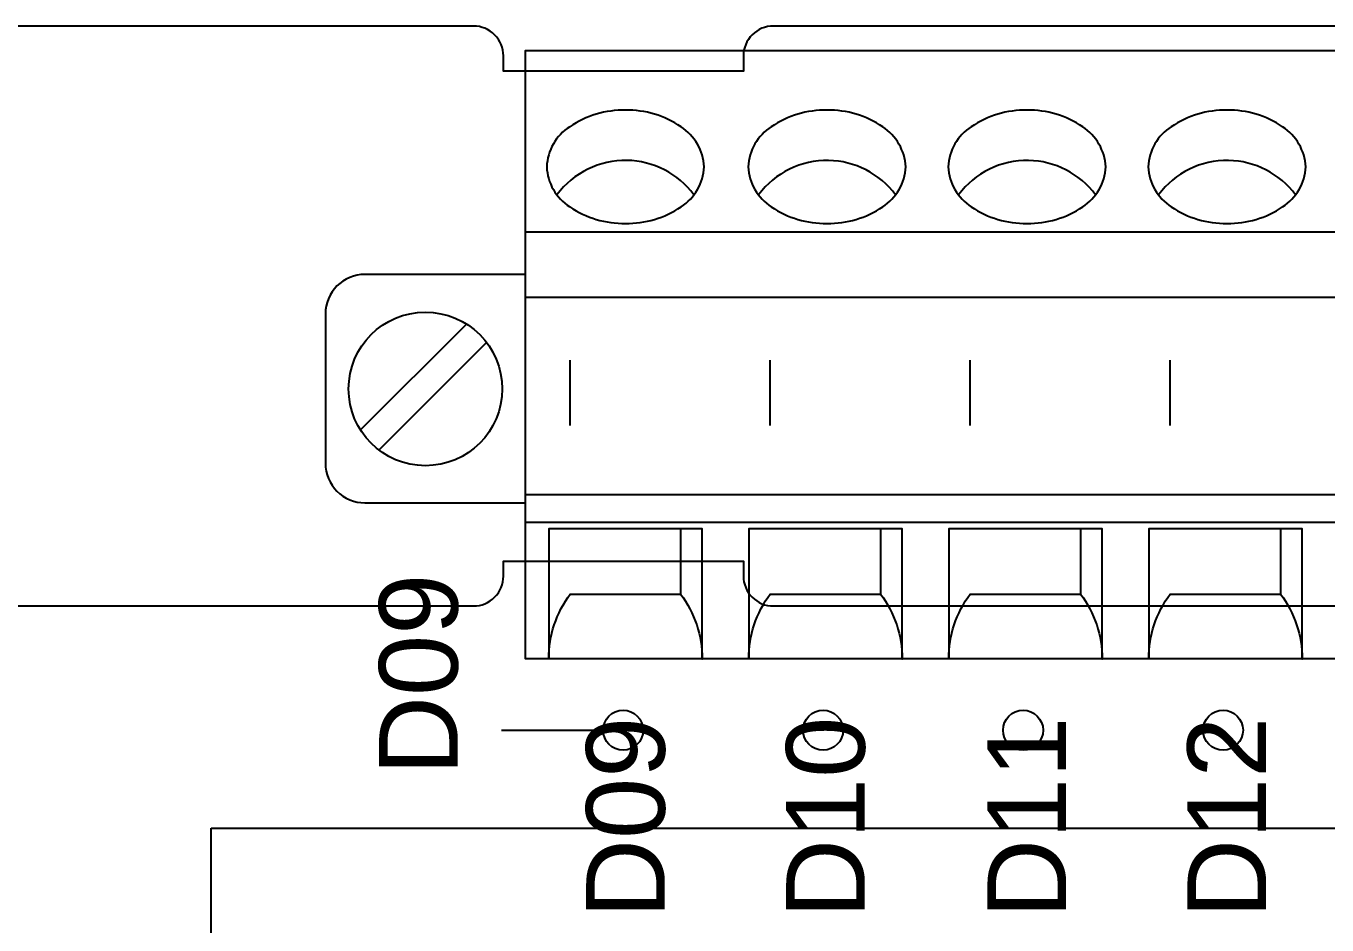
# Model space of a CAD drawing. Extents: x 0.5 to 35.5, y 0.5 to 23.5.
# Drawn here: x 31.426 to 32.727, y 8.752 to 9.651 of the extents above; entities that cross this region are included whole.
import ezdxf

# ---------------------------------------------------------------- set-up
doc = ezdxf.new("R2010")
doc.units = 0
doc.header["$MEASUREMENT"] = 0
for name, color, linetype in [('3_01__0-__EMPTY', 7, 'CONTINUOUS'), ('3_02__B-___3__DI___4__DO__', 7, 'CONTINUOUS'), ('3_03__1-___4__DI___4__DO__', 7, 'CONTINUOUS'), ('3_04__C-___4__DI___4__DO__', 7, 'CONTINUOUS'), ('3_05__D-___4__DI___3__DO__', 7, 'CONTINUOUS'), ('3_06__2A___8__FORM_A_DO', 7, 'CONTINUOUS'), ('3_07__2B___8__FORM_B_DO', 7, 'CONTINUOUS'), ('3_08__2C___8__DO__6__FORM_', 7, 'CONTINUOUS'), ('3_09__2D___8__DO__2__FORM_', 7, 'CONTINUOUS'), ('3_10__2G___8__DO__4__FORM_', 7, 'CONTINUOUS'), ('3_11__3-___8__DI', 7, 'CONTINUOUS'), ('3_12__4-___14__DI', 7, 'CONTINUOUS'), ('3_13__5-___8__AI', 7, 'CONTINUOUS'), ('3_14__6-___4__AI____4__AO', 7, 'CONTINUOUS'), ('4_01__0-__EMPTY', 7, 'CONTINUOUS'), ('4_02__B-___3__DI___4__DO__', 7, 'CONTINUOUS'), ('4_03__1-___4__DI___4__DO__', 7, 'CONTINUOUS'), ('4_04__C-___4__DI___4__DO__', 7, 'CONTINUOUS'), ('4_05__D-___4__DI___3__DO__', 7, 'CONTINUOUS'), ('4_06__2A___8__FORM_A_DO', 7, 'CONTINUOUS'), ('4_07__2B___8__FORM_B_DO', 7, 'CONTINUOUS'), ('4_08__2C___8__DO__6__FORM_', 7, 'CONTINUOUS'), ('4_09__2D___8__DO__2__FORM_', 7, 'CONTINUOUS'), ('4_10__2G___8__DO__4__FORM_', 7, 'CONTINUOUS'), ('4_11__3-___8__DI', 7, 'CONTINUOUS'), ('4_12__4-___14__DI', 7, 'CONTINUOUS'), ('4_13__5-___8__AI', 7, 'CONTINUOUS'), ('4_14__6-___4__AI____4__AO', 7, 'CONTINUOUS'), ('4_15__77___8__AFDI', 7, 'CONTINUOUS')]:
    doc.layers.add(name, color=color, linetype=linetype)
doc.styles.add('ARIAL', font='arial.ttf')

msp = doc.modelspace()

# ---------------------------------------------------------------- linework, layer by layer
at = {"layer": '3_01__0-__EMPTY'}
for points in [[(33.1383, 9.651), (32.1731, 9.651, 0.414214), (32.1432, 9.6211), (32.1432, 9.606), (31.9032, 9.606), (31.9032, 9.6211, 0.414214), (31.8733, 9.651), (30.9781, 9.651, 0.414214)], [(30.9781, 9.071), (31.8733, 9.071, 0.414214), (31.9032, 9.1009), (31.9032, 9.116), (32.1432, 9.116), (32.1432, 9.1009, 0.414214), (32.1731, 9.071), (33.1383, 9.071, 0.414214)]]:
    msp.add_lwpolyline(points, format="xyb", dxfattribs=at)
at = {"layer": '3_02__B-___3__DI___4__DO__'}
msp.add_lwpolyline([(33.5252, 9.6267), (33.5252, 9.018), (31.9252, 9.018), (31.9252, 9.6267)], close=True, dxfattribs=at)
for points in [[(32.0809, 9.5503, 0.154167), (32.0252, 9.5669, 0.154167), (31.9696, 9.5503, 0.244062), (31.9465, 9.5102, 0.244061), (31.9696, 9.4702, 0.154167), (32.0252, 9.4536, 0.154167), (32.0809, 9.4702, 0.24406), (32.104, 9.5102, 0.236767)], [(32.2825, 9.5503, 0.154167), (32.2268, 9.5669, 0.154167), (32.1711, 9.5503, 0.244062), (32.1481, 9.5102, 0.244061), (32.1711, 9.4702, 0.154167), (32.2268, 9.4536, 0.154167), (32.2825, 9.4702, 0.24406), (32.3056, 9.5102, 0.236767)], [(32.4825, 9.5503, 0.154167), (32.4268, 9.5669, 0.154167), (32.3711, 9.5503, 0.244062), (32.3481, 9.5102, 0.244061), (32.3711, 9.4702, 0.154167), (32.4268, 9.4536, 0.154167), (32.4825, 9.4702, 0.24406), (32.5056, 9.5102, 0.236767)], [(32.6825, 9.5503, 0.154167), (32.6268, 9.5669, 0.154167), (32.5711, 9.5503, 0.244062), (32.5481, 9.5102, 0.244061), (32.5711, 9.4702, 0.154167), (32.6268, 9.4536, 0.154167), (32.6825, 9.4702, 0.24406), (32.7056, 9.5102, 0.236767)]]:
    msp.add_lwpolyline(points, format="xyb", close=True, dxfattribs=at)
for points in [[(32.0941, 9.4824, 0.005828), (32.0938, 9.4823, 0.231198), (32.0268, 9.5166, 0.240907), (31.9567, 9.4823, 0.001746), (31.9566, 9.4822)], [(32.2956, 9.4824, 0.005828), (32.2953, 9.4823, 0.231198), (32.2284, 9.5166, 0.240907), (32.1583, 9.4823, 0.001746), (32.1582, 9.4822)], [(32.4956, 9.4824, 0.005828), (32.4953, 9.4823, 0.231198), (32.4284, 9.5166, 0.240907), (32.3583, 9.4823, 0.001746), (32.3582, 9.4822)], [(32.6956, 9.4824, 0.005828), (32.6953, 9.4823, 0.231198), (32.6284, 9.5166, 0.240907), (32.5583, 9.4823, 0.001746), (32.5582, 9.4822)], [(31.9252, 9.4026), (31.7646, 9.4026, 0.414214), (31.7252, 9.3632), (31.7252, 9.2136, 0.414214), (31.7646, 9.1742), (31.9252, 9.1742)], [(32.0804, 9.1481), (32.0804, 9.0829, -0.162987), (32.102, 9.0179), (32.102, 9.1481), (31.9485, 9.1481), (31.9485, 9.018, -0.162853), (31.9701, 9.0829), (32.0804, 9.0829)], [(32.2804, 9.1481), (32.2804, 9.0829, -0.162987), (32.302, 9.0179), (32.302, 9.1481), (32.1485, 9.1481), (32.1485, 9.018, -0.162853), (32.1701, 9.0829), (32.2804, 9.0829)], [(32.4804, 9.1481), (32.4804, 9.0829, -0.162987), (32.502, 9.0179), (32.502, 9.1481), (32.3485, 9.1481), (32.3485, 9.018, -0.162853), (32.3701, 9.0829), (32.4804, 9.0829)], [(32.6804, 9.1481), (32.6804, 9.0829, -0.162987), (32.702, 9.0179), (32.702, 9.1481), (32.5485, 9.1481), (32.5485, 9.018, -0.162853), (32.5701, 9.0829), (32.6804, 9.0829)]]:
    msp.add_lwpolyline(points, format="xyb", dxfattribs=at)
for points in [[(31.9252, 9.4451), (33.5252, 9.4451)], [(31.9252, 9.3797), (33.5252, 9.3797)], [(31.7604, 9.2471), (31.8663, 9.353)], [(31.7787, 9.227), (31.8863, 9.3346)], [(31.9252, 9.1826), (33.5252, 9.1826)], [(31.9252, 9.1547), (33.5252, 9.1547)]]:
    msp.add_lwpolyline(points, dxfattribs=at)
msp.add_circle((31.8252, 9.2881), 0.0768, dxfattribs=at)
at = {"layer": '3_03__1-___4__DI___4__DO__'}
msp.add_lwpolyline([(33.5252, 9.6267), (33.5252, 9.018), (31.9252, 9.018), (31.9252, 9.6267)], close=True, dxfattribs=at)
for points in [[(32.0809, 9.5503, 0.154167), (32.0252, 9.5669, 0.154167), (31.9696, 9.5503, 0.244062), (31.9465, 9.5102, 0.244061), (31.9696, 9.4702, 0.154167), (32.0252, 9.4536, 0.154167), (32.0809, 9.4702, 0.24406), (32.104, 9.5102, 0.236767)], [(32.2825, 9.5503, 0.154167), (32.2268, 9.5669, 0.154167), (32.1711, 9.5503, 0.244062), (32.1481, 9.5102, 0.244061), (32.1711, 9.4702, 0.154167), (32.2268, 9.4536, 0.154167), (32.2825, 9.4702, 0.24406), (32.3056, 9.5102, 0.236767)], [(32.4825, 9.5503, 0.154167), (32.4268, 9.5669, 0.154167), (32.3711, 9.5503, 0.244062), (32.3481, 9.5102, 0.244061), (32.3711, 9.4702, 0.154167), (32.4268, 9.4536, 0.154167), (32.4825, 9.4702, 0.24406), (32.5056, 9.5102, 0.236767)], [(32.6825, 9.5503, 0.154167), (32.6268, 9.5669, 0.154167), (32.5711, 9.5503, 0.244062), (32.5481, 9.5102, 0.244061), (32.5711, 9.4702, 0.154167), (32.6268, 9.4536, 0.154167), (32.6825, 9.4702, 0.24406), (32.7056, 9.5102, 0.236767)]]:
    msp.add_lwpolyline(points, format="xyb", close=True, dxfattribs=at)
for points in [[(32.0941, 9.4824, 0.005828), (32.0938, 9.4823, 0.231198), (32.0268, 9.5166, 0.240907), (31.9567, 9.4823, 0.001746), (31.9566, 9.4822)], [(32.2956, 9.4824, 0.005828), (32.2953, 9.4823, 0.231198), (32.2284, 9.5166, 0.240907), (32.1583, 9.4823, 0.001746), (32.1582, 9.4822)], [(32.4956, 9.4824, 0.005828), (32.4953, 9.4823, 0.231198), (32.4284, 9.5166, 0.240907), (32.3583, 9.4823, 0.001746), (32.3582, 9.4822)], [(32.6956, 9.4824, 0.005828), (32.6953, 9.4823, 0.231198), (32.6284, 9.5166, 0.240907), (32.5583, 9.4823, 0.001746), (32.5582, 9.4822)], [(31.9252, 9.4026), (31.7646, 9.4026, 0.414214), (31.7252, 9.3632), (31.7252, 9.2136, 0.414214), (31.7646, 9.1742), (31.9252, 9.1742)], [(32.0804, 9.1481), (32.0804, 9.0829, -0.162987), (32.102, 9.0179), (32.102, 9.1481), (31.9485, 9.1481), (31.9485, 9.018, -0.162853), (31.9701, 9.0829), (32.0804, 9.0829)], [(32.2804, 9.1481), (32.2804, 9.0829, -0.162987), (32.302, 9.0179), (32.302, 9.1481), (32.1485, 9.1481), (32.1485, 9.018, -0.162853), (32.1701, 9.0829), (32.2804, 9.0829)], [(32.4804, 9.1481), (32.4804, 9.0829, -0.162987), (32.502, 9.0179), (32.502, 9.1481), (32.3485, 9.1481), (32.3485, 9.018, -0.162853), (32.3701, 9.0829), (32.4804, 9.0829)], [(32.6804, 9.1481), (32.6804, 9.0829, -0.162987), (32.702, 9.0179), (32.702, 9.1481), (32.5485, 9.1481), (32.5485, 9.018, -0.162853), (32.5701, 9.0829), (32.6804, 9.0829)]]:
    msp.add_lwpolyline(points, format="xyb", dxfattribs=at)
for points in [[(31.9252, 9.4451), (33.5252, 9.4451)], [(31.9252, 9.3797), (33.5252, 9.3797)], [(31.7604, 9.2471), (31.8663, 9.353)], [(31.7787, 9.227), (31.8863, 9.3346)], [(31.9252, 9.1826), (33.5252, 9.1826)], [(31.9252, 9.1547), (33.5252, 9.1547)]]:
    msp.add_lwpolyline(points, dxfattribs=at)
msp.add_circle((31.8252, 9.2881), 0.0768, dxfattribs=at)
at = {"layer": '3_04__C-___4__DI___4__DO__'}
msp.add_lwpolyline([(33.5252, 9.6267), (33.5252, 9.018), (31.9252, 9.018), (31.9252, 9.6267)], close=True, dxfattribs=at)
for points in [[(32.0809, 9.5503, 0.154167), (32.0252, 9.5669, 0.154167), (31.9696, 9.5503, 0.244062), (31.9465, 9.5102, 0.244061), (31.9696, 9.4702, 0.154167), (32.0252, 9.4536, 0.154167), (32.0809, 9.4702, 0.24406), (32.104, 9.5102, 0.236767)], [(32.2825, 9.5503, 0.154167), (32.2268, 9.5669, 0.154167), (32.1711, 9.5503, 0.244062), (32.1481, 9.5102, 0.244061), (32.1711, 9.4702, 0.154167), (32.2268, 9.4536, 0.154167), (32.2825, 9.4702, 0.24406), (32.3056, 9.5102, 0.236767)], [(32.4825, 9.5503, 0.154167), (32.4268, 9.5669, 0.154167), (32.3711, 9.5503, 0.244062), (32.3481, 9.5102, 0.244061), (32.3711, 9.4702, 0.154167), (32.4268, 9.4536, 0.154167), (32.4825, 9.4702, 0.24406), (32.5056, 9.5102, 0.236767)], [(32.6825, 9.5503, 0.154167), (32.6268, 9.5669, 0.154167), (32.5711, 9.5503, 0.244062), (32.5481, 9.5102, 0.244061), (32.5711, 9.4702, 0.154167), (32.6268, 9.4536, 0.154167), (32.6825, 9.4702, 0.24406), (32.7056, 9.5102, 0.236767)]]:
    msp.add_lwpolyline(points, format="xyb", close=True, dxfattribs=at)
for points in [[(32.0941, 9.4824, 0.005828), (32.0938, 9.4823, 0.231198), (32.0268, 9.5166, 0.240907), (31.9567, 9.4823, 0.001746), (31.9566, 9.4822)], [(32.2956, 9.4824, 0.005828), (32.2953, 9.4823, 0.231198), (32.2284, 9.5166, 0.240907), (32.1583, 9.4823, 0.001746), (32.1582, 9.4822)], [(32.4956, 9.4824, 0.005828), (32.4953, 9.4823, 0.231198), (32.4284, 9.5166, 0.240907), (32.3583, 9.4823, 0.001746), (32.3582, 9.4822)], [(32.6956, 9.4824, 0.005828), (32.6953, 9.4823, 0.231198), (32.6284, 9.5166, 0.240907), (32.5583, 9.4823, 0.001746), (32.5582, 9.4822)], [(31.9252, 9.4026), (31.7646, 9.4026, 0.414214), (31.7252, 9.3632), (31.7252, 9.2136, 0.414214), (31.7646, 9.1742), (31.9252, 9.1742)], [(32.0804, 9.1481), (32.0804, 9.0829, -0.162987), (32.102, 9.0179), (32.102, 9.1481), (31.9485, 9.1481), (31.9485, 9.018, -0.162853), (31.9701, 9.0829), (32.0804, 9.0829)], [(32.2804, 9.1481), (32.2804, 9.0829, -0.162987), (32.302, 9.0179), (32.302, 9.1481), (32.1485, 9.1481), (32.1485, 9.018, -0.162853), (32.1701, 9.0829), (32.2804, 9.0829)], [(32.4804, 9.1481), (32.4804, 9.0829, -0.162987), (32.502, 9.0179), (32.502, 9.1481), (32.3485, 9.1481), (32.3485, 9.018, -0.162853), (32.3701, 9.0829), (32.4804, 9.0829)], [(32.6804, 9.1481), (32.6804, 9.0829, -0.162987), (32.702, 9.0179), (32.702, 9.1481), (32.5485, 9.1481), (32.5485, 9.018, -0.162853), (32.5701, 9.0829), (32.6804, 9.0829)]]:
    msp.add_lwpolyline(points, format="xyb", dxfattribs=at)
for points in [[(31.9252, 9.4451), (33.5252, 9.4451)], [(31.9252, 9.3797), (33.5252, 9.3797)], [(31.7604, 9.2471), (31.8663, 9.353)], [(31.7787, 9.227), (31.8863, 9.3346)], [(31.9252, 9.1826), (33.5252, 9.1826)], [(31.9252, 9.1547), (33.5252, 9.1547)]]:
    msp.add_lwpolyline(points, dxfattribs=at)
msp.add_circle((31.8252, 9.2881), 0.0768, dxfattribs=at)
at = {"layer": '3_05__D-___4__DI___3__DO__'}
msp.add_lwpolyline([(33.5252, 9.6267), (33.5252, 9.018), (31.9252, 9.018), (31.9252, 9.6267)], close=True, dxfattribs=at)
for points in [[(32.0809, 9.5503, 0.154167), (32.0252, 9.5669, 0.154167), (31.9696, 9.5503, 0.244062), (31.9465, 9.5102, 0.244061), (31.9696, 9.4702, 0.154167), (32.0252, 9.4536, 0.154167), (32.0809, 9.4702, 0.24406), (32.104, 9.5102, 0.236767)], [(32.2825, 9.5503, 0.154167), (32.2268, 9.5669, 0.154167), (32.1711, 9.5503, 0.244062), (32.1481, 9.5102, 0.244061), (32.1711, 9.4702, 0.154167), (32.2268, 9.4536, 0.154167), (32.2825, 9.4702, 0.24406), (32.3056, 9.5102, 0.236767)], [(32.4825, 9.5503, 0.154167), (32.4268, 9.5669, 0.154167), (32.3711, 9.5503, 0.244062), (32.3481, 9.5102, 0.244061), (32.3711, 9.4702, 0.154167), (32.4268, 9.4536, 0.154167), (32.4825, 9.4702, 0.24406), (32.5056, 9.5102, 0.236767)], [(32.6825, 9.5503, 0.154167), (32.6268, 9.5669, 0.154167), (32.5711, 9.5503, 0.244062), (32.5481, 9.5102, 0.244061), (32.5711, 9.4702, 0.154167), (32.6268, 9.4536, 0.154167), (32.6825, 9.4702, 0.24406), (32.7056, 9.5102, 0.236767)]]:
    msp.add_lwpolyline(points, format="xyb", close=True, dxfattribs=at)
for points in [[(32.0941, 9.4824, 0.005828), (32.0938, 9.4823, 0.231198), (32.0268, 9.5166, 0.240907), (31.9567, 9.4823, 0.001746), (31.9566, 9.4822)], [(32.2956, 9.4824, 0.005828), (32.2953, 9.4823, 0.231198), (32.2284, 9.5166, 0.240907), (32.1583, 9.4823, 0.001746), (32.1582, 9.4822)], [(32.4956, 9.4824, 0.005828), (32.4953, 9.4823, 0.231198), (32.4284, 9.5166, 0.240907), (32.3583, 9.4823, 0.001746), (32.3582, 9.4822)], [(32.6956, 9.4824, 0.005828), (32.6953, 9.4823, 0.231198), (32.6284, 9.5166, 0.240907), (32.5583, 9.4823, 0.001746), (32.5582, 9.4822)], [(31.9252, 9.4026), (31.7646, 9.4026, 0.414214), (31.7252, 9.3632), (31.7252, 9.2136, 0.414214), (31.7646, 9.1742), (31.9252, 9.1742)], [(32.0804, 9.1481), (32.0804, 9.0829, -0.162987), (32.102, 9.0179), (32.102, 9.1481), (31.9485, 9.1481), (31.9485, 9.018, -0.162853), (31.9701, 9.0829), (32.0804, 9.0829)], [(32.2804, 9.1481), (32.2804, 9.0829, -0.162987), (32.302, 9.0179), (32.302, 9.1481), (32.1485, 9.1481), (32.1485, 9.018, -0.162853), (32.1701, 9.0829), (32.2804, 9.0829)], [(32.4804, 9.1481), (32.4804, 9.0829, -0.162987), (32.502, 9.0179), (32.502, 9.1481), (32.3485, 9.1481), (32.3485, 9.018, -0.162853), (32.3701, 9.0829), (32.4804, 9.0829)], [(32.6804, 9.1481), (32.6804, 9.0829, -0.162987), (32.702, 9.0179), (32.702, 9.1481), (32.5485, 9.1481), (32.5485, 9.018, -0.162853), (32.5701, 9.0829), (32.6804, 9.0829)]]:
    msp.add_lwpolyline(points, format="xyb", dxfattribs=at)
for points in [[(31.9252, 9.4451), (33.5252, 9.4451)], [(31.9252, 9.3797), (33.5252, 9.3797)], [(31.7604, 9.2471), (31.8663, 9.353)], [(31.7787, 9.227), (31.8863, 9.3346)], [(31.9252, 9.1826), (33.5252, 9.1826)], [(31.9252, 9.1547), (33.5252, 9.1547)]]:
    msp.add_lwpolyline(points, dxfattribs=at)
msp.add_circle((31.8252, 9.2881), 0.0768, dxfattribs=at)
at = {"layer": '3_06__2A___8__FORM_A_DO'}
msp.add_lwpolyline([(33.5252, 9.6267), (33.5252, 9.018), (31.9252, 9.018), (31.9252, 9.6267)], close=True, dxfattribs=at)
for points in [[(32.0809, 9.5503, 0.154167), (32.0252, 9.5669, 0.154167), (31.9696, 9.5503, 0.244062), (31.9465, 9.5102, 0.244061), (31.9696, 9.4702, 0.154167), (32.0252, 9.4536, 0.154167), (32.0809, 9.4702, 0.24406), (32.104, 9.5102, 0.236767)], [(32.2825, 9.5503, 0.154167), (32.2268, 9.5669, 0.154167), (32.1711, 9.5503, 0.244062), (32.1481, 9.5102, 0.244061), (32.1711, 9.4702, 0.154167), (32.2268, 9.4536, 0.154167), (32.2825, 9.4702, 0.24406), (32.3056, 9.5102, 0.236767)], [(32.4825, 9.5503, 0.154167), (32.4268, 9.5669, 0.154167), (32.3711, 9.5503, 0.244062), (32.3481, 9.5102, 0.244061), (32.3711, 9.4702, 0.154167), (32.4268, 9.4536, 0.154167), (32.4825, 9.4702, 0.24406), (32.5056, 9.5102, 0.236767)], [(32.6825, 9.5503, 0.154167), (32.6268, 9.5669, 0.154167), (32.5711, 9.5503, 0.244062), (32.5481, 9.5102, 0.244061), (32.5711, 9.4702, 0.154167), (32.6268, 9.4536, 0.154167), (32.6825, 9.4702, 0.24406), (32.7056, 9.5102, 0.236767)]]:
    msp.add_lwpolyline(points, format="xyb", close=True, dxfattribs=at)
for points in [[(32.0941, 9.4824, 0.005828), (32.0938, 9.4823, 0.231198), (32.0268, 9.5166, 0.240907), (31.9567, 9.4823, 0.001746), (31.9566, 9.4822)], [(32.2956, 9.4824, 0.005828), (32.2953, 9.4823, 0.231198), (32.2284, 9.5166, 0.240907), (32.1583, 9.4823, 0.001746), (32.1582, 9.4822)], [(32.4956, 9.4824, 0.005828), (32.4953, 9.4823, 0.231198), (32.4284, 9.5166, 0.240907), (32.3583, 9.4823, 0.001746), (32.3582, 9.4822)], [(32.6956, 9.4824, 0.005828), (32.6953, 9.4823, 0.231198), (32.6284, 9.5166, 0.240907), (32.5583, 9.4823, 0.001746), (32.5582, 9.4822)], [(31.9252, 9.4026), (31.7646, 9.4026, 0.414214), (31.7252, 9.3632), (31.7252, 9.2136, 0.414214), (31.7646, 9.1742), (31.9252, 9.1742)], [(32.0804, 9.1481), (32.0804, 9.0829, -0.162987), (32.102, 9.0179), (32.102, 9.1481), (31.9485, 9.1481), (31.9485, 9.018, -0.162853), (31.9701, 9.0829), (32.0804, 9.0829)], [(32.2804, 9.1481), (32.2804, 9.0829, -0.162987), (32.302, 9.0179), (32.302, 9.1481), (32.1485, 9.1481), (32.1485, 9.018, -0.162853), (32.1701, 9.0829), (32.2804, 9.0829)], [(32.4804, 9.1481), (32.4804, 9.0829, -0.162987), (32.502, 9.0179), (32.502, 9.1481), (32.3485, 9.1481), (32.3485, 9.018, -0.162853), (32.3701, 9.0829), (32.4804, 9.0829)], [(32.6804, 9.1481), (32.6804, 9.0829, -0.162987), (32.702, 9.0179), (32.702, 9.1481), (32.5485, 9.1481), (32.5485, 9.018, -0.162853), (32.5701, 9.0829), (32.6804, 9.0829)]]:
    msp.add_lwpolyline(points, format="xyb", dxfattribs=at)
for points in [[(31.9252, 9.4451), (33.5252, 9.4451)], [(31.9252, 9.3797), (33.5252, 9.3797)], [(31.7604, 9.2471), (31.8663, 9.353)], [(31.7787, 9.227), (31.8863, 9.3346)], [(31.9252, 9.1826), (33.5252, 9.1826)], [(31.9252, 9.1547), (33.5252, 9.1547)]]:
    msp.add_lwpolyline(points, dxfattribs=at)
msp.add_circle((31.8252, 9.2881), 0.0768, dxfattribs=at)
at = {"layer": '3_07__2B___8__FORM_B_DO'}
msp.add_lwpolyline([(33.5252, 9.6267), (33.5252, 9.018), (31.9252, 9.018), (31.9252, 9.6267)], close=True, dxfattribs=at)
for points in [[(32.0809, 9.5503, 0.154167), (32.0252, 9.5669, 0.154167), (31.9696, 9.5503, 0.244062), (31.9465, 9.5102, 0.244061), (31.9696, 9.4702, 0.154167), (32.0252, 9.4536, 0.154167), (32.0809, 9.4702, 0.24406), (32.104, 9.5102, 0.236767)], [(32.2825, 9.5503, 0.154167), (32.2268, 9.5669, 0.154167), (32.1711, 9.5503, 0.244062), (32.1481, 9.5102, 0.244061), (32.1711, 9.4702, 0.154167), (32.2268, 9.4536, 0.154167), (32.2825, 9.4702, 0.24406), (32.3056, 9.5102, 0.236767)], [(32.4825, 9.5503, 0.154167), (32.4268, 9.5669, 0.154167), (32.3711, 9.5503, 0.244062), (32.3481, 9.5102, 0.244061), (32.3711, 9.4702, 0.154167), (32.4268, 9.4536, 0.154167), (32.4825, 9.4702, 0.24406), (32.5056, 9.5102, 0.236767)], [(32.6825, 9.5503, 0.154167), (32.6268, 9.5669, 0.154167), (32.5711, 9.5503, 0.244062), (32.5481, 9.5102, 0.244061), (32.5711, 9.4702, 0.154167), (32.6268, 9.4536, 0.154167), (32.6825, 9.4702, 0.24406), (32.7056, 9.5102, 0.236767)]]:
    msp.add_lwpolyline(points, format="xyb", close=True, dxfattribs=at)
for points in [[(32.0941, 9.4824, 0.005828), (32.0938, 9.4823, 0.231198), (32.0268, 9.5166, 0.240907), (31.9567, 9.4823, 0.001746), (31.9566, 9.4822)], [(32.2956, 9.4824, 0.005828), (32.2953, 9.4823, 0.231198), (32.2284, 9.5166, 0.240907), (32.1583, 9.4823, 0.001746), (32.1582, 9.4822)], [(32.4956, 9.4824, 0.005828), (32.4953, 9.4823, 0.231198), (32.4284, 9.5166, 0.240907), (32.3583, 9.4823, 0.001746), (32.3582, 9.4822)], [(32.6956, 9.4824, 0.005828), (32.6953, 9.4823, 0.231198), (32.6284, 9.5166, 0.240907), (32.5583, 9.4823, 0.001746), (32.5582, 9.4822)], [(31.9252, 9.4026), (31.7646, 9.4026, 0.414214), (31.7252, 9.3632), (31.7252, 9.2136, 0.414214), (31.7646, 9.1742), (31.9252, 9.1742)], [(32.0804, 9.1481), (32.0804, 9.0829, -0.162987), (32.102, 9.0179), (32.102, 9.1481), (31.9485, 9.1481), (31.9485, 9.018, -0.162853), (31.9701, 9.0829), (32.0804, 9.0829)], [(32.2804, 9.1481), (32.2804, 9.0829, -0.162987), (32.302, 9.0179), (32.302, 9.1481), (32.1485, 9.1481), (32.1485, 9.018, -0.162853), (32.1701, 9.0829), (32.2804, 9.0829)], [(32.4804, 9.1481), (32.4804, 9.0829, -0.162987), (32.502, 9.0179), (32.502, 9.1481), (32.3485, 9.1481), (32.3485, 9.018, -0.162853), (32.3701, 9.0829), (32.4804, 9.0829)], [(32.6804, 9.1481), (32.6804, 9.0829, -0.162987), (32.702, 9.0179), (32.702, 9.1481), (32.5485, 9.1481), (32.5485, 9.018, -0.162853), (32.5701, 9.0829), (32.6804, 9.0829)]]:
    msp.add_lwpolyline(points, format="xyb", dxfattribs=at)
for points in [[(31.9252, 9.4451), (33.5252, 9.4451)], [(31.9252, 9.3797), (33.5252, 9.3797)], [(31.7604, 9.2471), (31.8663, 9.353)], [(31.7787, 9.227), (31.8863, 9.3346)], [(31.9252, 9.1826), (33.5252, 9.1826)], [(31.9252, 9.1547), (33.5252, 9.1547)]]:
    msp.add_lwpolyline(points, dxfattribs=at)
msp.add_circle((31.8252, 9.2881), 0.0768, dxfattribs=at)
at = {"layer": '3_08__2C___8__DO__6__FORM_'}
msp.add_lwpolyline([(33.5252, 9.6267), (33.5252, 9.018), (31.9252, 9.018), (31.9252, 9.6267)], close=True, dxfattribs=at)
for points in [[(32.0809, 9.5503, 0.154167), (32.0252, 9.5669, 0.154167), (31.9696, 9.5503, 0.244062), (31.9465, 9.5102, 0.244061), (31.9696, 9.4702, 0.154167), (32.0252, 9.4536, 0.154167), (32.0809, 9.4702, 0.24406), (32.104, 9.5102, 0.236767)], [(32.2825, 9.5503, 0.154167), (32.2268, 9.5669, 0.154167), (32.1711, 9.5503, 0.244062), (32.1481, 9.5102, 0.244061), (32.1711, 9.4702, 0.154167), (32.2268, 9.4536, 0.154167), (32.2825, 9.4702, 0.24406), (32.3056, 9.5102, 0.236767)], [(32.4825, 9.5503, 0.154167), (32.4268, 9.5669, 0.154167), (32.3711, 9.5503, 0.244062), (32.3481, 9.5102, 0.244061), (32.3711, 9.4702, 0.154167), (32.4268, 9.4536, 0.154167), (32.4825, 9.4702, 0.24406), (32.5056, 9.5102, 0.236767)], [(32.6825, 9.5503, 0.154167), (32.6268, 9.5669, 0.154167), (32.5711, 9.5503, 0.244062), (32.5481, 9.5102, 0.244061), (32.5711, 9.4702, 0.154167), (32.6268, 9.4536, 0.154167), (32.6825, 9.4702, 0.24406), (32.7056, 9.5102, 0.236767)]]:
    msp.add_lwpolyline(points, format="xyb", close=True, dxfattribs=at)
for points in [[(32.0941, 9.4824, 0.005828), (32.0938, 9.4823, 0.231198), (32.0268, 9.5166, 0.240907), (31.9567, 9.4823, 0.001746), (31.9566, 9.4822)], [(32.2956, 9.4824, 0.005828), (32.2953, 9.4823, 0.231198), (32.2284, 9.5166, 0.240907), (32.1583, 9.4823, 0.001746), (32.1582, 9.4822)], [(32.4956, 9.4824, 0.005828), (32.4953, 9.4823, 0.231198), (32.4284, 9.5166, 0.240907), (32.3583, 9.4823, 0.001746), (32.3582, 9.4822)], [(32.6956, 9.4824, 0.005828), (32.6953, 9.4823, 0.231198), (32.6284, 9.5166, 0.240907), (32.5583, 9.4823, 0.001746), (32.5582, 9.4822)], [(31.9252, 9.4026), (31.7646, 9.4026, 0.414214), (31.7252, 9.3632), (31.7252, 9.2136, 0.414214), (31.7646, 9.1742), (31.9252, 9.1742)], [(32.0804, 9.1481), (32.0804, 9.0829, -0.162987), (32.102, 9.0179), (32.102, 9.1481), (31.9485, 9.1481), (31.9485, 9.018, -0.162853), (31.9701, 9.0829), (32.0804, 9.0829)], [(32.2804, 9.1481), (32.2804, 9.0829, -0.162987), (32.302, 9.0179), (32.302, 9.1481), (32.1485, 9.1481), (32.1485, 9.018, -0.162853), (32.1701, 9.0829), (32.2804, 9.0829)], [(32.4804, 9.1481), (32.4804, 9.0829, -0.162987), (32.502, 9.0179), (32.502, 9.1481), (32.3485, 9.1481), (32.3485, 9.018, -0.162853), (32.3701, 9.0829), (32.4804, 9.0829)], [(32.6804, 9.1481), (32.6804, 9.0829, -0.162987), (32.702, 9.0179), (32.702, 9.1481), (32.5485, 9.1481), (32.5485, 9.018, -0.162853), (32.5701, 9.0829), (32.6804, 9.0829)]]:
    msp.add_lwpolyline(points, format="xyb", dxfattribs=at)
for points in [[(31.9252, 9.4451), (33.5252, 9.4451)], [(31.9252, 9.3797), (33.5252, 9.3797)], [(31.7604, 9.2471), (31.8663, 9.353)], [(31.7787, 9.227), (31.8863, 9.3346)], [(31.9252, 9.1826), (33.5252, 9.1826)], [(31.9252, 9.1547), (33.5252, 9.1547)]]:
    msp.add_lwpolyline(points, dxfattribs=at)
msp.add_circle((31.8252, 9.2881), 0.0768, dxfattribs=at)
at = {"layer": '3_09__2D___8__DO__2__FORM_'}
msp.add_lwpolyline([(33.5252, 9.6267), (33.5252, 9.018), (31.9252, 9.018), (31.9252, 9.6267)], close=True, dxfattribs=at)
for points in [[(32.0809, 9.5503, 0.154167), (32.0252, 9.5669, 0.154167), (31.9696, 9.5503, 0.244062), (31.9465, 9.5102, 0.244061), (31.9696, 9.4702, 0.154167), (32.0252, 9.4536, 0.154167), (32.0809, 9.4702, 0.24406), (32.104, 9.5102, 0.236767)], [(32.2825, 9.5503, 0.154167), (32.2268, 9.5669, 0.154167), (32.1711, 9.5503, 0.244062), (32.1481, 9.5102, 0.244061), (32.1711, 9.4702, 0.154167), (32.2268, 9.4536, 0.154167), (32.2825, 9.4702, 0.24406), (32.3056, 9.5102, 0.236767)], [(32.4825, 9.5503, 0.154167), (32.4268, 9.5669, 0.154167), (32.3711, 9.5503, 0.244062), (32.3481, 9.5102, 0.244061), (32.3711, 9.4702, 0.154167), (32.4268, 9.4536, 0.154167), (32.4825, 9.4702, 0.24406), (32.5056, 9.5102, 0.236767)], [(32.6825, 9.5503, 0.154167), (32.6268, 9.5669, 0.154167), (32.5711, 9.5503, 0.244062), (32.5481, 9.5102, 0.244061), (32.5711, 9.4702, 0.154167), (32.6268, 9.4536, 0.154167), (32.6825, 9.4702, 0.24406), (32.7056, 9.5102, 0.236767)]]:
    msp.add_lwpolyline(points, format="xyb", close=True, dxfattribs=at)
for points in [[(32.0941, 9.4824, 0.005828), (32.0938, 9.4823, 0.231198), (32.0268, 9.5166, 0.240907), (31.9567, 9.4823, 0.001746), (31.9566, 9.4822)], [(32.2956, 9.4824, 0.005828), (32.2953, 9.4823, 0.231198), (32.2284, 9.5166, 0.240907), (32.1583, 9.4823, 0.001746), (32.1582, 9.4822)], [(32.4956, 9.4824, 0.005828), (32.4953, 9.4823, 0.231198), (32.4284, 9.5166, 0.240907), (32.3583, 9.4823, 0.001746), (32.3582, 9.4822)], [(32.6956, 9.4824, 0.005828), (32.6953, 9.4823, 0.231198), (32.6284, 9.5166, 0.240907), (32.5583, 9.4823, 0.001746), (32.5582, 9.4822)], [(31.9252, 9.4026), (31.7646, 9.4026, 0.414214), (31.7252, 9.3632), (31.7252, 9.2136, 0.414214), (31.7646, 9.1742), (31.9252, 9.1742)], [(32.0804, 9.1481), (32.0804, 9.0829, -0.162987), (32.102, 9.0179), (32.102, 9.1481), (31.9485, 9.1481), (31.9485, 9.018, -0.162853), (31.9701, 9.0829), (32.0804, 9.0829)], [(32.2804, 9.1481), (32.2804, 9.0829, -0.162987), (32.302, 9.0179), (32.302, 9.1481), (32.1485, 9.1481), (32.1485, 9.018, -0.162853), (32.1701, 9.0829), (32.2804, 9.0829)], [(32.4804, 9.1481), (32.4804, 9.0829, -0.162987), (32.502, 9.0179), (32.502, 9.1481), (32.3485, 9.1481), (32.3485, 9.018, -0.162853), (32.3701, 9.0829), (32.4804, 9.0829)], [(32.6804, 9.1481), (32.6804, 9.0829, -0.162987), (32.702, 9.0179), (32.702, 9.1481), (32.5485, 9.1481), (32.5485, 9.018, -0.162853), (32.5701, 9.0829), (32.6804, 9.0829)]]:
    msp.add_lwpolyline(points, format="xyb", dxfattribs=at)
for points in [[(31.9252, 9.4451), (33.5252, 9.4451)], [(31.9252, 9.3797), (33.5252, 9.3797)], [(31.7604, 9.2471), (31.8663, 9.353)], [(31.7787, 9.227), (31.8863, 9.3346)], [(31.9252, 9.1826), (33.5252, 9.1826)], [(31.9252, 9.1547), (33.5252, 9.1547)]]:
    msp.add_lwpolyline(points, dxfattribs=at)
msp.add_circle((31.8252, 9.2881), 0.0768, dxfattribs=at)
at = {"layer": '3_10__2G___8__DO__4__FORM_'}
msp.add_lwpolyline([(33.5252, 9.6267), (33.5252, 9.018), (31.9252, 9.018), (31.9252, 9.6267)], close=True, dxfattribs=at)
for points in [[(32.0809, 9.5503, 0.154167), (32.0252, 9.5669, 0.154167), (31.9696, 9.5503, 0.244062), (31.9465, 9.5102, 0.244061), (31.9696, 9.4702, 0.154167), (32.0252, 9.4536, 0.154167), (32.0809, 9.4702, 0.24406), (32.104, 9.5102, 0.236767)], [(32.2825, 9.5503, 0.154167), (32.2268, 9.5669, 0.154167), (32.1711, 9.5503, 0.244062), (32.1481, 9.5102, 0.244061), (32.1711, 9.4702, 0.154167), (32.2268, 9.4536, 0.154167), (32.2825, 9.4702, 0.24406), (32.3056, 9.5102, 0.236767)], [(32.4825, 9.5503, 0.154167), (32.4268, 9.5669, 0.154167), (32.3711, 9.5503, 0.244062), (32.3481, 9.5102, 0.244061), (32.3711, 9.4702, 0.154167), (32.4268, 9.4536, 0.154167), (32.4825, 9.4702, 0.24406), (32.5056, 9.5102, 0.236767)], [(32.6825, 9.5503, 0.154167), (32.6268, 9.5669, 0.154167), (32.5711, 9.5503, 0.244062), (32.5481, 9.5102, 0.244061), (32.5711, 9.4702, 0.154167), (32.6268, 9.4536, 0.154167), (32.6825, 9.4702, 0.24406), (32.7056, 9.5102, 0.236767)]]:
    msp.add_lwpolyline(points, format="xyb", close=True, dxfattribs=at)
for points in [[(32.0941, 9.4824, 0.005828), (32.0938, 9.4823, 0.231198), (32.0268, 9.5166, 0.240907), (31.9567, 9.4823, 0.001746), (31.9566, 9.4822)], [(32.2956, 9.4824, 0.005828), (32.2953, 9.4823, 0.231198), (32.2284, 9.5166, 0.240907), (32.1583, 9.4823, 0.001746), (32.1582, 9.4822)], [(32.4956, 9.4824, 0.005828), (32.4953, 9.4823, 0.231198), (32.4284, 9.5166, 0.240907), (32.3583, 9.4823, 0.001746), (32.3582, 9.4822)], [(32.6956, 9.4824, 0.005828), (32.6953, 9.4823, 0.231198), (32.6284, 9.5166, 0.240907), (32.5583, 9.4823, 0.001746), (32.5582, 9.4822)], [(31.9252, 9.4026), (31.7646, 9.4026, 0.414214), (31.7252, 9.3632), (31.7252, 9.2136, 0.414214), (31.7646, 9.1742), (31.9252, 9.1742)], [(32.0804, 9.1481), (32.0804, 9.0829, -0.162987), (32.102, 9.0179), (32.102, 9.1481), (31.9485, 9.1481), (31.9485, 9.018, -0.162853), (31.9701, 9.0829), (32.0804, 9.0829)], [(32.2804, 9.1481), (32.2804, 9.0829, -0.162987), (32.302, 9.0179), (32.302, 9.1481), (32.1485, 9.1481), (32.1485, 9.018, -0.162853), (32.1701, 9.0829), (32.2804, 9.0829)], [(32.4804, 9.1481), (32.4804, 9.0829, -0.162987), (32.502, 9.0179), (32.502, 9.1481), (32.3485, 9.1481), (32.3485, 9.018, -0.162853), (32.3701, 9.0829), (32.4804, 9.0829)], [(32.6804, 9.1481), (32.6804, 9.0829, -0.162987), (32.702, 9.0179), (32.702, 9.1481), (32.5485, 9.1481), (32.5485, 9.018, -0.162853), (32.5701, 9.0829), (32.6804, 9.0829)]]:
    msp.add_lwpolyline(points, format="xyb", dxfattribs=at)
for points in [[(31.9252, 9.4451), (33.5252, 9.4451)], [(31.9252, 9.3797), (33.5252, 9.3797)], [(31.7604, 9.2471), (31.8663, 9.353)], [(31.7787, 9.227), (31.8863, 9.3346)], [(31.9252, 9.1826), (33.5252, 9.1826)], [(31.9252, 9.1547), (33.5252, 9.1547)]]:
    msp.add_lwpolyline(points, dxfattribs=at)
msp.add_circle((31.8252, 9.2881), 0.0768, dxfattribs=at)
at = {"layer": '3_11__3-___8__DI'}
msp.add_lwpolyline([(33.5252, 9.6267), (33.5252, 9.018), (31.9252, 9.018), (31.9252, 9.6267)], close=True, dxfattribs=at)
for points in [[(32.0809, 9.5503, 0.154167), (32.0252, 9.5669, 0.154167), (31.9696, 9.5503, 0.244062), (31.9465, 9.5102, 0.244061), (31.9696, 9.4702, 0.154167), (32.0252, 9.4536, 0.154167), (32.0809, 9.4702, 0.24406), (32.104, 9.5102, 0.236767)], [(32.2825, 9.5503, 0.154167), (32.2268, 9.5669, 0.154167), (32.1711, 9.5503, 0.244062), (32.1481, 9.5102, 0.244061), (32.1711, 9.4702, 0.154167), (32.2268, 9.4536, 0.154167), (32.2825, 9.4702, 0.24406), (32.3056, 9.5102, 0.236767)], [(32.4825, 9.5503, 0.154167), (32.4268, 9.5669, 0.154167), (32.3711, 9.5503, 0.244062), (32.3481, 9.5102, 0.244061), (32.3711, 9.4702, 0.154167), (32.4268, 9.4536, 0.154167), (32.4825, 9.4702, 0.24406), (32.5056, 9.5102, 0.236767)], [(32.6825, 9.5503, 0.154167), (32.6268, 9.5669, 0.154167), (32.5711, 9.5503, 0.244062), (32.5481, 9.5102, 0.244061), (32.5711, 9.4702, 0.154167), (32.6268, 9.4536, 0.154167), (32.6825, 9.4702, 0.24406), (32.7056, 9.5102, 0.236767)]]:
    msp.add_lwpolyline(points, format="xyb", close=True, dxfattribs=at)
for points in [[(32.0941, 9.4824, 0.005828), (32.0938, 9.4823, 0.231198), (32.0268, 9.5166, 0.240907), (31.9567, 9.4823, 0.001746), (31.9566, 9.4822)], [(32.2956, 9.4824, 0.005828), (32.2953, 9.4823, 0.231198), (32.2284, 9.5166, 0.240907), (32.1583, 9.4823, 0.001746), (32.1582, 9.4822)], [(32.4956, 9.4824, 0.005828), (32.4953, 9.4823, 0.231198), (32.4284, 9.5166, 0.240907), (32.3583, 9.4823, 0.001746), (32.3582, 9.4822)], [(32.6956, 9.4824, 0.005828), (32.6953, 9.4823, 0.231198), (32.6284, 9.5166, 0.240907), (32.5583, 9.4823, 0.001746), (32.5582, 9.4822)], [(31.9252, 9.4026), (31.7646, 9.4026, 0.414214), (31.7252, 9.3632), (31.7252, 9.2136, 0.414214), (31.7646, 9.1742), (31.9252, 9.1742)], [(32.0804, 9.1481), (32.0804, 9.0829, -0.162987), (32.102, 9.0179), (32.102, 9.1481), (31.9485, 9.1481), (31.9485, 9.018, -0.162853), (31.9701, 9.0829), (32.0804, 9.0829)], [(32.2804, 9.1481), (32.2804, 9.0829, -0.162987), (32.302, 9.0179), (32.302, 9.1481), (32.1485, 9.1481), (32.1485, 9.018, -0.162853), (32.1701, 9.0829), (32.2804, 9.0829)], [(32.4804, 9.1481), (32.4804, 9.0829, -0.162987), (32.502, 9.0179), (32.502, 9.1481), (32.3485, 9.1481), (32.3485, 9.018, -0.162853), (32.3701, 9.0829), (32.4804, 9.0829)], [(32.6804, 9.1481), (32.6804, 9.0829, -0.162987), (32.702, 9.0179), (32.702, 9.1481), (32.5485, 9.1481), (32.5485, 9.018, -0.162853), (32.5701, 9.0829), (32.6804, 9.0829)]]:
    msp.add_lwpolyline(points, format="xyb", dxfattribs=at)
for points in [[(31.9252, 9.4451), (33.5252, 9.4451)], [(31.9252, 9.3797), (33.5252, 9.3797)], [(31.7604, 9.2471), (31.8663, 9.353)], [(31.7787, 9.227), (31.8863, 9.3346)], [(31.9252, 9.1826), (33.5252, 9.1826)], [(31.9252, 9.1547), (33.5252, 9.1547)]]:
    msp.add_lwpolyline(points, dxfattribs=at)
msp.add_circle((31.8252, 9.2881), 0.0768, dxfattribs=at)
at = {"layer": '3_12__4-___14__DI'}
msp.add_lwpolyline([(33.5252, 9.6267), (33.5252, 9.018), (31.9252, 9.018), (31.9252, 9.6267)], close=True, dxfattribs=at)
for points in [[(32.0809, 9.5503, 0.154167), (32.0252, 9.5669, 0.154167), (31.9696, 9.5503, 0.244062), (31.9465, 9.5102, 0.244061), (31.9696, 9.4702, 0.154167), (32.0252, 9.4536, 0.154167), (32.0809, 9.4702, 0.24406), (32.104, 9.5102, 0.236767)], [(32.2825, 9.5503, 0.154167), (32.2268, 9.5669, 0.154167), (32.1711, 9.5503, 0.244062), (32.1481, 9.5102, 0.244061), (32.1711, 9.4702, 0.154167), (32.2268, 9.4536, 0.154167), (32.2825, 9.4702, 0.24406), (32.3056, 9.5102, 0.236767)], [(32.4825, 9.5503, 0.154167), (32.4268, 9.5669, 0.154167), (32.3711, 9.5503, 0.244062), (32.3481, 9.5102, 0.244061), (32.3711, 9.4702, 0.154167), (32.4268, 9.4536, 0.154167), (32.4825, 9.4702, 0.24406), (32.5056, 9.5102, 0.236767)], [(32.6825, 9.5503, 0.154167), (32.6268, 9.5669, 0.154167), (32.5711, 9.5503, 0.244062), (32.5481, 9.5102, 0.244061), (32.5711, 9.4702, 0.154167), (32.6268, 9.4536, 0.154167), (32.6825, 9.4702, 0.24406), (32.7056, 9.5102, 0.236767)]]:
    msp.add_lwpolyline(points, format="xyb", close=True, dxfattribs=at)
for points in [[(32.0941, 9.4824, 0.005828), (32.0938, 9.4823, 0.231198), (32.0268, 9.5166, 0.240907), (31.9567, 9.4823, 0.001746), (31.9566, 9.4822)], [(32.2956, 9.4824, 0.005828), (32.2953, 9.4823, 0.231198), (32.2284, 9.5166, 0.240907), (32.1583, 9.4823, 0.001746), (32.1582, 9.4822)], [(32.4956, 9.4824, 0.005828), (32.4953, 9.4823, 0.231198), (32.4284, 9.5166, 0.240907), (32.3583, 9.4823, 0.001746), (32.3582, 9.4822)], [(32.6956, 9.4824, 0.005828), (32.6953, 9.4823, 0.231198), (32.6284, 9.5166, 0.240907), (32.5583, 9.4823, 0.001746), (32.5582, 9.4822)], [(31.9252, 9.4026), (31.7646, 9.4026, 0.414214), (31.7252, 9.3632), (31.7252, 9.2136, 0.414214), (31.7646, 9.1742), (31.9252, 9.1742)], [(32.0804, 9.1481), (32.0804, 9.0829, -0.162987), (32.102, 9.0179), (32.102, 9.1481), (31.9485, 9.1481), (31.9485, 9.018, -0.162853), (31.9701, 9.0829), (32.0804, 9.0829)], [(32.2804, 9.1481), (32.2804, 9.0829, -0.162987), (32.302, 9.0179), (32.302, 9.1481), (32.1485, 9.1481), (32.1485, 9.018, -0.162853), (32.1701, 9.0829), (32.2804, 9.0829)], [(32.4804, 9.1481), (32.4804, 9.0829, -0.162987), (32.502, 9.0179), (32.502, 9.1481), (32.3485, 9.1481), (32.3485, 9.018, -0.162853), (32.3701, 9.0829), (32.4804, 9.0829)], [(32.6804, 9.1481), (32.6804, 9.0829, -0.162987), (32.702, 9.0179), (32.702, 9.1481), (32.5485, 9.1481), (32.5485, 9.018, -0.162853), (32.5701, 9.0829), (32.6804, 9.0829)]]:
    msp.add_lwpolyline(points, format="xyb", dxfattribs=at)
for points in [[(31.9252, 9.4451), (33.5252, 9.4451)], [(31.9252, 9.3797), (33.5252, 9.3797)], [(31.7604, 9.2471), (31.8663, 9.353)], [(31.7787, 9.227), (31.8863, 9.3346)], [(31.9252, 9.1826), (33.5252, 9.1826)], [(31.9252, 9.1547), (33.5252, 9.1547)]]:
    msp.add_lwpolyline(points, dxfattribs=at)
msp.add_circle((31.8252, 9.2881), 0.0768, dxfattribs=at)
at = {"layer": '3_13__5-___8__AI'}
msp.add_lwpolyline([(33.5252, 9.6267), (33.5252, 9.018), (31.9252, 9.018), (31.9252, 9.6267)], close=True, dxfattribs=at)
for points in [[(32.0809, 9.5503, 0.154167), (32.0252, 9.5669, 0.154167), (31.9696, 9.5503, 0.244062), (31.9465, 9.5102, 0.244061), (31.9696, 9.4702, 0.154167), (32.0252, 9.4536, 0.154167), (32.0809, 9.4702, 0.24406), (32.104, 9.5102, 0.236767)], [(32.2825, 9.5503, 0.154167), (32.2268, 9.5669, 0.154167), (32.1711, 9.5503, 0.244062), (32.1481, 9.5102, 0.244061), (32.1711, 9.4702, 0.154167), (32.2268, 9.4536, 0.154167), (32.2825, 9.4702, 0.24406), (32.3056, 9.5102, 0.236767)], [(32.4825, 9.5503, 0.154167), (32.4268, 9.5669, 0.154167), (32.3711, 9.5503, 0.244062), (32.3481, 9.5102, 0.244061), (32.3711, 9.4702, 0.154167), (32.4268, 9.4536, 0.154167), (32.4825, 9.4702, 0.24406), (32.5056, 9.5102, 0.236767)], [(32.6825, 9.5503, 0.154167), (32.6268, 9.5669, 0.154167), (32.5711, 9.5503, 0.244062), (32.5481, 9.5102, 0.244061), (32.5711, 9.4702, 0.154167), (32.6268, 9.4536, 0.154167), (32.6825, 9.4702, 0.24406), (32.7056, 9.5102, 0.236767)]]:
    msp.add_lwpolyline(points, format="xyb", close=True, dxfattribs=at)
for points in [[(32.0941, 9.4824, 0.005828), (32.0938, 9.4823, 0.231198), (32.0268, 9.5166, 0.240907), (31.9567, 9.4823, 0.001746), (31.9566, 9.4822)], [(32.2956, 9.4824, 0.005828), (32.2953, 9.4823, 0.231198), (32.2284, 9.5166, 0.240907), (32.1583, 9.4823, 0.001746), (32.1582, 9.4822)], [(32.4956, 9.4824, 0.005828), (32.4953, 9.4823, 0.231198), (32.4284, 9.5166, 0.240907), (32.3583, 9.4823, 0.001746), (32.3582, 9.4822)], [(32.6956, 9.4824, 0.005828), (32.6953, 9.4823, 0.231198), (32.6284, 9.5166, 0.240907), (32.5583, 9.4823, 0.001746), (32.5582, 9.4822)], [(31.9252, 9.4026), (31.7646, 9.4026, 0.414214), (31.7252, 9.3632), (31.7252, 9.2136, 0.414214), (31.7646, 9.1742), (31.9252, 9.1742)], [(32.0804, 9.1481), (32.0804, 9.0829, -0.162987), (32.102, 9.0179), (32.102, 9.1481), (31.9485, 9.1481), (31.9485, 9.018, -0.162853), (31.9701, 9.0829), (32.0804, 9.0829)], [(32.2804, 9.1481), (32.2804, 9.0829, -0.162987), (32.302, 9.0179), (32.302, 9.1481), (32.1485, 9.1481), (32.1485, 9.018, -0.162853), (32.1701, 9.0829), (32.2804, 9.0829)], [(32.4804, 9.1481), (32.4804, 9.0829, -0.162987), (32.502, 9.0179), (32.502, 9.1481), (32.3485, 9.1481), (32.3485, 9.018, -0.162853), (32.3701, 9.0829), (32.4804, 9.0829)], [(32.6804, 9.1481), (32.6804, 9.0829, -0.162987), (32.702, 9.0179), (32.702, 9.1481), (32.5485, 9.1481), (32.5485, 9.018, -0.162853), (32.5701, 9.0829), (32.6804, 9.0829)]]:
    msp.add_lwpolyline(points, format="xyb", dxfattribs=at)
for points in [[(31.9252, 9.4451), (33.5252, 9.4451)], [(31.9252, 9.3797), (33.5252, 9.3797)], [(31.7604, 9.2471), (31.8663, 9.353)], [(31.7787, 9.227), (31.8863, 9.3346)], [(31.9252, 9.1826), (33.5252, 9.1826)], [(31.9252, 9.1547), (33.5252, 9.1547)]]:
    msp.add_lwpolyline(points, dxfattribs=at)
msp.add_circle((31.8252, 9.2881), 0.0768, dxfattribs=at)
at = {"layer": '3_14__6-___4__AI____4__AO'}
msp.add_lwpolyline([(33.5252, 9.6267), (33.5252, 9.018), (31.9252, 9.018), (31.9252, 9.6267)], close=True, dxfattribs=at)
for points in [[(32.0809, 9.5503, 0.154167), (32.0252, 9.5669, 0.154167), (31.9696, 9.5503, 0.244062), (31.9465, 9.5102, 0.244061), (31.9696, 9.4702, 0.154167), (32.0252, 9.4536, 0.154167), (32.0809, 9.4702, 0.24406), (32.104, 9.5102, 0.236767)], [(32.2825, 9.5503, 0.154167), (32.2268, 9.5669, 0.154167), (32.1711, 9.5503, 0.244062), (32.1481, 9.5102, 0.244061), (32.1711, 9.4702, 0.154167), (32.2268, 9.4536, 0.154167), (32.2825, 9.4702, 0.24406), (32.3056, 9.5102, 0.236767)], [(32.4825, 9.5503, 0.154167), (32.4268, 9.5669, 0.154167), (32.3711, 9.5503, 0.244062), (32.3481, 9.5102, 0.244061), (32.3711, 9.4702, 0.154167), (32.4268, 9.4536, 0.154167), (32.4825, 9.4702, 0.24406), (32.5056, 9.5102, 0.236767)], [(32.6825, 9.5503, 0.154167), (32.6268, 9.5669, 0.154167), (32.5711, 9.5503, 0.244062), (32.5481, 9.5102, 0.244061), (32.5711, 9.4702, 0.154167), (32.6268, 9.4536, 0.154167), (32.6825, 9.4702, 0.24406), (32.7056, 9.5102, 0.236767)]]:
    msp.add_lwpolyline(points, format="xyb", close=True, dxfattribs=at)
for points in [[(32.0941, 9.4824, 0.005828), (32.0938, 9.4823, 0.231198), (32.0268, 9.5166, 0.240907), (31.9567, 9.4823, 0.001746), (31.9566, 9.4822)], [(32.2956, 9.4824, 0.005828), (32.2953, 9.4823, 0.231198), (32.2284, 9.5166, 0.240907), (32.1583, 9.4823, 0.001746), (32.1582, 9.4822)], [(32.4956, 9.4824, 0.005828), (32.4953, 9.4823, 0.231198), (32.4284, 9.5166, 0.240907), (32.3583, 9.4823, 0.001746), (32.3582, 9.4822)], [(32.6956, 9.4824, 0.005828), (32.6953, 9.4823, 0.231198), (32.6284, 9.5166, 0.240907), (32.5583, 9.4823, 0.001746), (32.5582, 9.4822)], [(31.9252, 9.4026), (31.7646, 9.4026, 0.414214), (31.7252, 9.3632), (31.7252, 9.2136, 0.414214), (31.7646, 9.1742), (31.9252, 9.1742)], [(32.0804, 9.1481), (32.0804, 9.0829, -0.162987), (32.102, 9.0179), (32.102, 9.1481), (31.9485, 9.1481), (31.9485, 9.018, -0.162853), (31.9701, 9.0829), (32.0804, 9.0829)], [(32.2804, 9.1481), (32.2804, 9.0829, -0.162987), (32.302, 9.0179), (32.302, 9.1481), (32.1485, 9.1481), (32.1485, 9.018, -0.162853), (32.1701, 9.0829), (32.2804, 9.0829)], [(32.4804, 9.1481), (32.4804, 9.0829, -0.162987), (32.502, 9.0179), (32.502, 9.1481), (32.3485, 9.1481), (32.3485, 9.018, -0.162853), (32.3701, 9.0829), (32.4804, 9.0829)], [(32.6804, 9.1481), (32.6804, 9.0829, -0.162987), (32.702, 9.0179), (32.702, 9.1481), (32.5485, 9.1481), (32.5485, 9.018, -0.162853), (32.5701, 9.0829), (32.6804, 9.0829)]]:
    msp.add_lwpolyline(points, format="xyb", dxfattribs=at)
for points in [[(31.9252, 9.4451), (33.5252, 9.4451)], [(31.9252, 9.3797), (33.5252, 9.3797)], [(31.7604, 9.2471), (31.8663, 9.353)], [(31.7787, 9.227), (31.8863, 9.3346)], [(31.9252, 9.1826), (33.5252, 9.1826)], [(31.9252, 9.1547), (33.5252, 9.1547)]]:
    msp.add_lwpolyline(points, dxfattribs=at)
msp.add_circle((31.8252, 9.2881), 0.0768, dxfattribs=at)
at = {"layer": '4_05__D-___4__DI___3__DO__'}
for points in [[(31.9701, 9.2516), (31.9701, 9.3167)], [(32.1701, 9.2516), (32.1701, 9.3167)], [(32.3701, 9.2516), (32.3701, 9.3167)], [(32.5701, 9.2516), (32.5701, 9.3167)]]:
    msp.add_lwpolyline(points, dxfattribs=at)
at = {"layer": '4_15__77___8__AFDI'}
msp.add_lwpolyline([(31.9013, 8.9468), (32.0029, 8.9468)], dxfattribs=at)
msp.add_lwpolyline([(31.6109, 8.8489), (33.5883, 8.8489), (33.5883, 8.0992), (31.6109, 8.0992)], close=True, dxfattribs=at)
for centre in [(32.0229, 8.9468), (32.2229, 8.9468), (32.4229, 8.9468), (32.6229, 8.9468)]:
    msp.add_circle(centre, 0.02, dxfattribs=at)

# ---------------------------------------------------------------- texts
at = {"layer": '4_01__0-__EMPTY', "style": 'ARIAL'}
for s, p in [('D09', (32.0646, 8.7587)), ('D10', (32.2646, 8.7587)), ('D11', (32.4659, 8.7587)), ('D12', (32.6659, 8.7587))]:
    msp.add_text(s, height=0.07867, rotation=90, dxfattribs=at).set_placement(p)
at = {"layer": '4_02__B-___3__DI___4__DO__', "style": 'ARIAL'}
for s, p in [('D09', (32.0646, 8.7587)), ('D10', (32.2646, 8.7587)), ('D11', (32.4659, 8.7587)), ('D12', (32.6659, 8.7587))]:
    msp.add_text(s, height=0.07867, rotation=90, dxfattribs=at).set_placement(p)
at = {"layer": '4_03__1-___4__DI___4__DO__', "style": 'ARIAL'}
for s, p in [('D09', (32.0646, 8.7587)), ('D10', (32.2646, 8.7587)), ('D11', (32.4659, 8.7587)), ('D12', (32.6659, 8.7587))]:
    msp.add_text(s, height=0.07867, rotation=90, dxfattribs=at).set_placement(p)
at = {"layer": '4_04__C-___4__DI___4__DO__', "style": 'ARIAL'}
for s, p in [('D09', (32.0646, 8.7587)), ('D10', (32.2646, 8.7587)), ('D11', (32.4659, 8.7587)), ('D12', (32.6659, 8.7587))]:
    msp.add_text(s, height=0.07867, rotation=90, dxfattribs=at).set_placement(p)
at = {"layer": '4_05__D-___4__DI___3__DO__', "style": 'ARIAL'}
for s, p in [('D09', (32.0646, 8.7587)), ('D10', (32.2646, 8.7587)), ('D11', (32.4659, 8.7587)), ('D12', (32.6659, 8.7587))]:
    msp.add_text(s, height=0.07867, rotation=90, dxfattribs=at).set_placement(p)
at = {"layer": '4_06__2A___8__FORM_A_DO', "style": 'ARIAL'}
for s, p in [('D09', (32.0646, 8.7587)), ('D10', (32.2646, 8.7587)), ('D11', (32.4659, 8.7587)), ('D12', (32.6659, 8.7587))]:
    msp.add_text(s, height=0.07867, rotation=90, dxfattribs=at).set_placement(p)
at = {"layer": '4_07__2B___8__FORM_B_DO', "style": 'ARIAL'}
for s, p in [('D09', (32.0646, 8.7587)), ('D10', (32.2646, 8.7587)), ('D11', (32.4659, 8.7587)), ('D12', (32.6659, 8.7587))]:
    msp.add_text(s, height=0.07867, rotation=90, dxfattribs=at).set_placement(p)
at = {"layer": '4_08__2C___8__DO__6__FORM_', "style": 'ARIAL'}
for s, p in [('D09', (32.0646, 8.7587)), ('D10', (32.2646, 8.7587)), ('D11', (32.4659, 8.7587)), ('D12', (32.6659, 8.7587))]:
    msp.add_text(s, height=0.07867, rotation=90, dxfattribs=at).set_placement(p)
at = {"layer": '4_09__2D___8__DO__2__FORM_', "style": 'ARIAL'}
for s, p in [('D09', (32.0646, 8.7587)), ('D10', (32.2646, 8.7587)), ('D11', (32.4659, 8.7587)), ('D12', (32.6659, 8.7587))]:
    msp.add_text(s, height=0.07867, rotation=90, dxfattribs=at).set_placement(p)
at = {"layer": '4_10__2G___8__DO__4__FORM_', "style": 'ARIAL'}
for s, p in [('D09', (32.0646, 8.7587)), ('D10', (32.2646, 8.7587)), ('D11', (32.4659, 8.7587)), ('D12', (32.6659, 8.7587))]:
    msp.add_text(s, height=0.07867, rotation=90, dxfattribs=at).set_placement(p)
at = {"layer": '4_11__3-___8__DI', "style": 'ARIAL'}
for s, p in [('D09', (32.0646, 8.7587)), ('D10', (32.2646, 8.7587)), ('D11', (32.4659, 8.7587)), ('D12', (32.6659, 8.7587))]:
    msp.add_text(s, height=0.07867, rotation=90, dxfattribs=at).set_placement(p)
at = {"layer": '4_12__4-___14__DI', "style": 'ARIAL'}
for s, p in [('D09', (32.0646, 8.7587)), ('D10', (32.2646, 8.7587)), ('D11', (32.4659, 8.7587)), ('D12', (32.6659, 8.7587))]:
    msp.add_text(s, height=0.07867, rotation=90, dxfattribs=at).set_placement(p)
at = {"layer": '4_13__5-___8__AI', "style": 'ARIAL'}
for s, p in [('D09', (32.0646, 8.7587)), ('D10', (32.2646, 8.7587)), ('D11', (32.4659, 8.7587)), ('D12', (32.6659, 8.7587))]:
    msp.add_text(s, height=0.07867, rotation=90, dxfattribs=at).set_placement(p)
at = {"layer": '4_14__6-___4__AI____4__AO', "style": 'ARIAL'}
for s, p in [('D09', (32.0646, 8.7587)), ('D10', (32.2646, 8.7587)), ('D11', (32.4659, 8.7587)), ('D12', (32.6659, 8.7587))]:
    msp.add_text(s, height=0.07867, rotation=90, dxfattribs=at).set_placement(p)
at = {"layer": '4_15__77___8__AFDI', "style": 'ARIAL'}
msp.add_text('D09', height=0.07867, rotation=90, dxfattribs=at).set_placement((31.8575, 8.9017))

doc.saveas('drawing.dxf')
